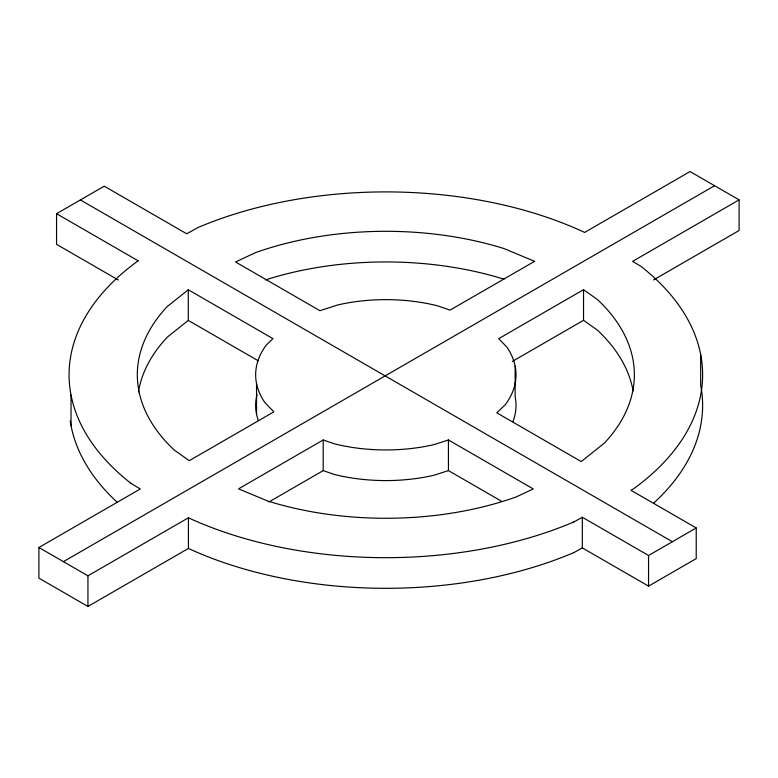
<?xml version="1.0" encoding="UTF-8"?>
<svg xmlns="http://www.w3.org/2000/svg" width="778" height="778" viewBox="0 0 778 778"><rect width="100%" height="100%" fill="white"/><g stroke="black" fill="none" stroke-linecap="round" stroke-linejoin="round"><path stroke-width="1.17" d="M188.276 289.756L167.192 306.59A248.522 143.483 0 0 0 174.214 450.015L189.249 460.693L273.856 411.844L264.851 402.527A130.179 75.155 0 0 1 266.319 345.004L272.922 338.625L188.276 289.756L188.276 320.4L167.192 337.234A248.522 143.483 0 0 0 138.426 391.908M118.275 279.983L56.551 244.341L56.551 213.707L104.233 186.175L186.701 233.789L197.933 227.555A316.772 182.888 0 0 1 583.539 231.893L584.521 232.486L690.057 171.549L739.1 199.868L739.1 230.502L653.491 279.934M38.9 547.498L87.943 575.808L188.432 517.788L188.432 548.432L87.943 606.451L38.9 578.132L38.9 547.498L140.283 488.963L130.821 483.274M63.417 561.648L714.583 185.709M323.201 439.978L238.554 488.847L267.72 501.032A248.522 143.483 0 0 0 516.145 496.967L533.261 488.934L448.429 439.959L433.881 444.646A130.179 75.155 0 0 1 334.258 443.791L323.201 439.978L323.201 470.622L268.867 501.995M583.539 289.679L498.717 338.654L506.828 347.056A130.179 75.155 0 0 1 505.36 404.57L496.821 412.836L581.224 461.568L604.496 442.983A248.522 143.483 0 0 0 597.465 299.559L583.539 289.679L583.539 320.312L597.465 330.203A248.522 143.483 0 0 1 633.078 390.867M739.1 199.868L632.611 261.35L640.868 266.3A316.772 182.888 0 0 1 633.35 488.934L630.939 490.266L696.222 527.961L696.222 558.604L648.551 586.126L582.333 547.897L573.746 552.662M512.323 361.43L583.539 320.312M573.746 522.028L582.333 517.263L648.551 555.492L696.222 527.961M501.849 501.431L448.429 470.593L433.881 475.28A130.179 75.155 0 0 1 334.258 474.434L323.201 470.622M80.387 199.936L672.386 541.721M56.551 213.707L138.153 260.815M188.276 320.4L258.296 360.817M700.657 354.457L700.657 385.091A316.772 182.888 0 0 1 653.909 502.87M648.551 555.492L648.551 586.126M582.333 517.263L582.333 547.897M515.143 366.078L515.143 396.722A130.179 75.155 0 0 1 512.935 421.686M448.429 439.959L448.429 470.593M256.546 383.505L256.546 414.139M87.943 575.808L87.943 606.451M71.031 395.127L71.031 425.761M265.395 279.924A248.522 143.483 0 0 1 503.969 279.185M573.717 521.999A316.607 182.791 0 0 1 188.412 517.808M258.345 420.597A130.179 75.155 0 0 1 257.041 394.524M117.313 502.394A316.607 182.791 0 0 1 70.234 421.034M573.717 552.633A316.607 182.791 0 0 1 188.412 548.441M130.869 483.255A316.607 182.791 0 0 1 138.134 260.805M534.564 261.33L450.034 310.13L437.421 305.783A130.179 75.155 0 0 0 337.798 304.937L319.914 310.694L235.549 261.991L255.544 252.607A248.522 143.483 0 0 1 503.969 248.552L534.564 261.33"/></g></svg>
